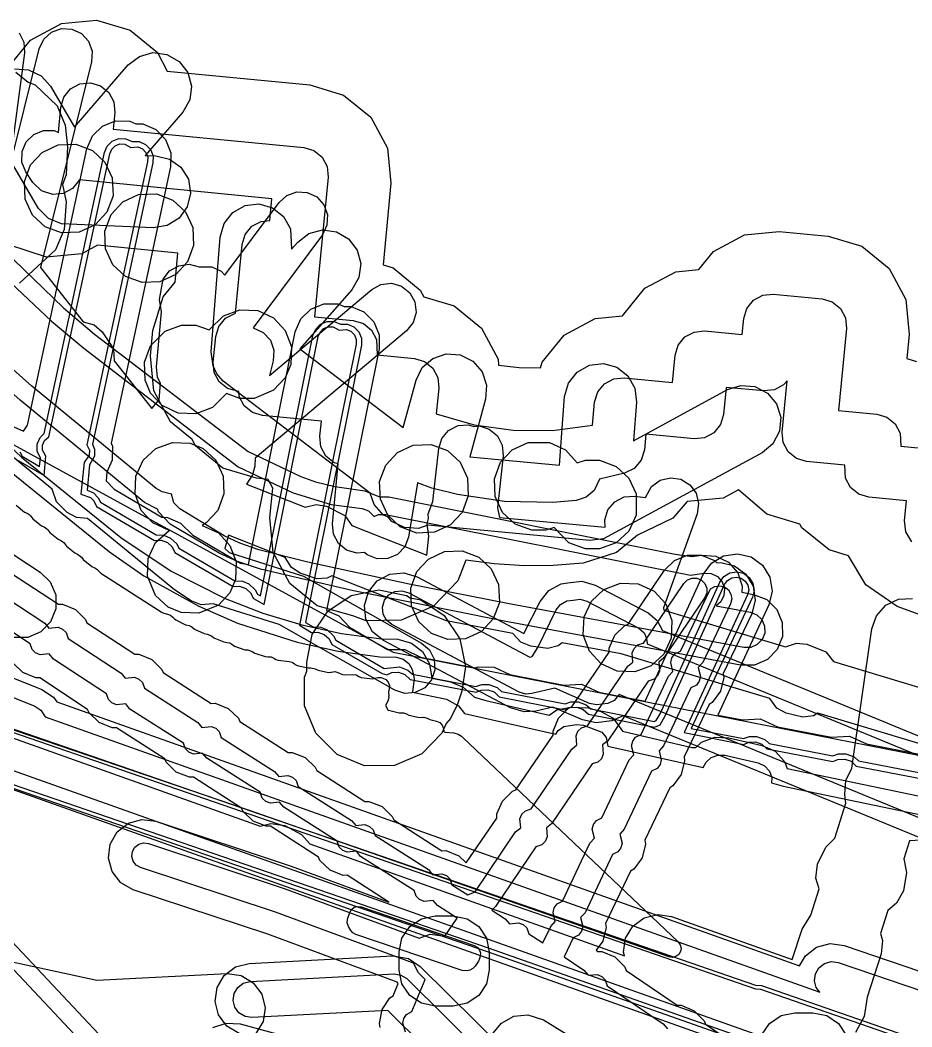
# Model space of a CAD drawing. Header units: metres. Extents: x -2677 to -840, y 169 to 1487.
# Drawn here: x -1694.4 to -1644.9, y 258.2 to 314.1 of the extents above; entities that cross this region are included whole.
import ezdxf

# ---------------------------------------------------------------- set-up
doc = ezdxf.new("R2010")
doc.units = ezdxf.units.M
doc.layers.add('AI_GREENING_EXCLUSIONS', color=1, linetype='Continuous')
doc.layers.add('AI_GREENING_LAWN', color=82, linetype='Continuous')

msp = doc.modelspace()

# ---------------------------------------------------------------- linework, layer by layer
at = {"layer": 'AI_GREENING_EXCLUSIONS'}
for points in [[(-1695.096, 311.46), (-1693.861, 312.97), (-1692.142, 313.893), (-1690.201, 314.087), (-1688.333, 313.524), (-1686.823, 312.288), (-1686.272, 311.26), (-1678.354, 310.493), (-1676.486, 309.93), (-1674.976, 308.695), (-1674.054, 306.975), (-1673.859, 305.034), (-1674.299, 300.498), (-1673.745, 300.331), (-1672.235, 299.096), (-1672.037, 298.726), (-1670.348, 298.217), (-1668.838, 296.982), (-1667.915, 295.263), (-1667.882, 294.931), (-1666.736, 294.801), (-1665.569, 294.777), (-1665.474, 295.09), (-1664.239, 296.6), (-1662.52, 297.523), (-1661.016, 297.673), (-1659.776, 299.198), (-1658.057, 300.12), (-1656.777, 300.248), (-1655.966, 301.24), (-1654.247, 302.162), (-1652.305, 302.357), (-1649.588, 302.093), (-1647.72, 301.53), (-1646.21, 300.295), (-1645.288, 298.576), (-1645.093, 296.634), (-1645.223, 295.298), (-1644.685, 295.136)], [(-1694.494, 313.381), (-1694.236, 312.856), (-1694.198, 312.272), (-1695.068, 305.721), (-1693.383, 312.5), (-1693.133, 313.03), (-1692.7, 313.424), (-1692.15, 313.622), (-1691.565, 313.594), (-1691.035, 313.345), (-1690.642, 312.912), (-1690.444, 312.361), (-1690.471, 311.776), (-1693.314, 300.345), (-1690.935, 297.341), (-1690.325, 297.165), (-1689.879, 296.786), (-1689.252, 295.837), (-1689.214, 295.166), (-1687.124, 292.526), (-1686.719, 293.013), (-1686.646, 293.934), (-1686.817, 294.25), (-1686.876, 294.832), (-1686.588, 297.885), (-1686.707, 298.578), (-1686.503, 299.697), (-1686.147, 300.162), (-1685.641, 300.455), (-1685.06, 300.532), (-1684.506, 300.384), (-1683.809, 300.396), (-1683.279, 300.147), (-1683.072, 299.919), (-1680.073, 303.962), (-1679.639, 304.354), (-1679.088, 304.552), (-1678.504, 304.523), (-1677.975, 304.272), (-1677.582, 303.839), (-1677.385, 303.287), (-1677.413, 302.703), (-1677.664, 302.174), (-1681.5, 297.004), (-1680.943, 296.748), (-1680.552, 296.312), (-1680.358, 295.76), (-1680.391, 295.176), (-1680.603, 294.35), (-1674.927, 299.134), (-1674.414, 299.417), (-1673.833, 299.482), (-1673.27, 299.319), (-1672.813, 298.954), (-1672.531, 298.441), (-1672.466, 297.86), (-1672.628, 297.298), (-1672.993, 296.84), (-1681.387, 289.766), (-1681.411, 289.327), (-1681.546, 288.85), (-1681.875, 288.326), (-1678.621, 287.044), (-1678.005, 287.199), (-1677.429, 287.095), (-1676.411, 286.589), (-1676.04, 286.028), (-1671.868, 284.384), (-1671.751, 285.433), (-1671.859, 286.127), (-1671.767, 286.419), (-1671.797, 286.68), (-1671.536, 287.37), (-1671.21, 290.3), (-1671.033, 290.858), (-1670.657, 291.305), (-1670.137, 291.575), (-1669.554, 291.625), (-1669.262, 291.533), (-1668.957, 291.559), (-1668.4, 291.382), (-1667.952, 291.005), (-1667.682, 290.485), (-1667.632, 289.902), (-1667.954, 287.008), (-1667.842, 286.471), (-1661.967, 285.944), (-1661.998, 286.348), (-1661.815, 286.904), (-1661.434, 287.348), (-1660.912, 287.613), (-1660.328, 287.657), (-1659.73, 287.585), (-1659.392, 288.191), (-1658.922, 288.54), (-1658.354, 288.682), (-1657.775, 288.596), (-1657.273, 288.295), (-1656.925, 287.825), (-1656.783, 287.257), (-1656.869, 286.678), (-1658.737, 281.462), (-1658.707, 281.323), (-1651.958, 279.287), (-1651.356, 279.492), (-1650.774, 279.436), (-1649.717, 279.015), (-1649.302, 278.486), (-1641.206, 276.044)], [(-1694.756, 311.382), (-1693.977, 311.336), (-1693.275, 310.996), (-1692.757, 310.412), (-1691.429, 308.149), (-1688.438, 311.597), (-1687.821, 312.075), (-1687.069, 312.281), (-1686.294, 312.183), (-1685.616, 311.796), (-1685.138, 311.18), (-1684.932, 310.427), (-1685.03, 309.653), (-1685.417, 308.975), (-1687.498, 306.576), (-1686.905, 306.554), (-1686.145, 306.373), (-1685.513, 305.915), (-1685.104, 305.251), (-1684.981, 304.48), (-1685.162, 303.721), (-1685.619, 303.089), (-1686.284, 302.68), (-1687.055, 302.557), (-1692.143, 302.774), (-1692.863, 303.075), (-1693.412, 303.629), (-1696.207, 308.389)], [(-1694.677, 311.207), (-1693.999, 310.637), (-1693.612, 310.495), (-1692.388, 309.336), (-1691.942, 308.261), (-1691.809, 307.044), (-1691.886, 305.499), (-1692.095, 304.958), (-1691.89, 303.993), (-1691.988, 302.471), (-1692.485, 301.333), (-1694.482, 299.479)], [(-1644.949, 285.128), (-1645.276, 285.671), (-1645.349, 286.3), (-1645.243, 287.39), (-1647.339, 287.593), (-1647.899, 287.762), (-1648.352, 288.133), (-1648.629, 288.648), (-1648.673, 289.374), (-1650.8, 289.58), (-1651.361, 289.749), (-1651.814, 290.12), (-1652.09, 290.636), (-1652.149, 291.218), (-1651.872, 294.069), (-1652.066, 293.833), (-1652.581, 293.556), (-1653.164, 293.498), (-1655.25, 293.7), (-1655.396, 292.191), (-1655.565, 291.631), (-1655.936, 291.178), (-1656.451, 290.901), (-1657.034, 290.843), (-1659.712, 291.103), (-1659.796, 290.233), (-1659.974, 289.656), (-1660.365, 289.196), (-1660.906, 288.927), (-1662.294, 288.61), (-1662.575, 287.97), (-1663.023, 287.594), (-1663.582, 287.418), (-1664.87, 287.315), (-1667.552, 287.361), (-1670.171, 287.75), (-1671.588, 288.109), (-1672.391, 288.394), (-1672.885, 285.39), (-1673.098, 284.845), (-1673.504, 284.424), (-1674.041, 284.19), (-1674.626, 284.179), (-1675.171, 284.392), (-1675.319, 284.535), (-1675.759, 284.491), (-1676.319, 284.66), (-1676.772, 285.031), (-1677.049, 285.546), (-1677.107, 286.129), (-1676.786, 289.446), (-1677.017, 289.515), (-1677.47, 289.886), (-1677.747, 290.402), (-1677.805, 290.984), (-1677.706, 291.815), (-1680.989, 292.133), (-1681.55, 292.302), (-1681.55, 292.302), (-1682.003, 292.673), (-1682.279, 293.189), (-1682.307, 293.461), (-1682.937, 293.637), (-1683.39, 294.008), (-1683.667, 294.523), (-1683.725, 295.106), (-1683.588, 296.525), (-1683.419, 297.085), (-1683.048, 297.538), (-1682.492, 297.819), (-1682.123, 301.625), (-1681.954, 302.186), (-1681.583, 302.639), (-1681.068, 302.915), (-1680.591, 302.963), (-1680.474, 304.168), (-1691.15, 305.22), (-1691.53, 304.739), (-1692.045, 304.462), (-1692.63, 304.404), (-1693.262, 304.614), (-1693.741, 305.077), (-1694.124, 305.663), (-1694.342, 306.206), (-1694.335, 306.792), (-1694.105, 307.33), (-1693.687, 307.739), (-1693.144, 307.957), (-1692.559, 307.951), (-1692.313, 307.846), (-1692.176, 309.255), (-1692.007, 309.815), (-1691.637, 310.268), (-1691.121, 310.545), (-1690.539, 310.603), (-1689.978, 310.434), (-1689.525, 310.064), (-1689.248, 309.548), (-1689.19, 308.966), (-1689.28, 308.035), (-1678.692, 307.009), (-1678.131, 306.84), (-1677.678, 306.47), (-1677.401, 305.954), (-1677.343, 305.372), (-1678.094, 297.618), (-1675.95, 297.41), (-1675.39, 297.241), (-1674.937, 296.871), (-1674.66, 296.355), (-1674.629, 295.498), (-1672.553, 295.297), (-1671.993, 295.128), (-1671.54, 294.757), (-1671.263, 294.241), (-1671.205, 293.659), (-1671.344, 292.22), (-1669.236, 291.623), (-1667.079, 291.317), (-1664.901, 291.302), (-1662.679, 291.592), (-1662.554, 292.885), (-1662.385, 293.445), (-1662.014, 293.898), (-1661.498, 294.175), (-1660.916, 294.233), (-1658.237, 293.974), (-1658.091, 295.482), (-1657.922, 296.043), (-1657.552, 296.496), (-1657.036, 296.772), (-1656.454, 296.831), (-1654.367, 296.629), (-1654.281, 297.524), (-1654.112, 298.085), (-1653.741, 298.538), (-1653.225, 298.815), (-1652.643, 298.873), (-1649.925, 298.61), (-1649.365, 298.441), (-1648.912, 298.07), (-1648.635, 297.554), (-1648.577, 296.972), (-1649.018, 292.422), (-1646.891, 292.216), (-1646.33, 292.047), (-1645.877, 291.676), (-1645.601, 291.16), (-1645.556, 290.434), (-1643.461, 290.231)], [(-1694.965, 291.573), (-1694.246, 291.272), (-1694.03, 291.602), (-1690.736, 306.943), (-1690.427, 307.659), (-1689.867, 308.203), (-1689.141, 308.49), (-1688.361, 308.479), (-1688.01, 308.327), (-1687.628, 308.321), (-1686.912, 308.012), (-1686.368, 307.452), (-1686.08, 306.726), (-1686.092, 305.946), (-1689.386, 290.605), (-1689.321, 290.441), (-1689.333, 289.661), (-1689.621, 288.993), (-1689.663, 288.515), (-1689.216, 288.038), (-1686.571, 286.486), (-1686.262, 286.467), (-1685.54, 286.165), (-1684.864, 285.485), (-1682.219, 283.933), (-1681.775, 283.857), (-1679.168, 296.775), (-1678.867, 297.495), (-1678.314, 298.045), (-1677.592, 298.342), (-1676.812, 298.34), (-1676.459, 298.192), (-1676.077, 298.191), (-1675.356, 297.891), (-1674.806, 297.337), (-1674.51, 296.615), (-1674.512, 295.835), (-1677.443, 281.312), (-1676.757, 281.005), (-1676.161, 280.379), (-1674.049, 279.14), (-1673.083, 279.136), (-1672.218, 278.718), (-1669.21, 278.129), (-1669.02, 278.187), (-1668.132, 278.168), (-1667.267, 277.749), (-1664.258, 277.161), (-1663.277, 277.219), (-1662.316, 276.781), (-1659.749, 276.279), (-1656.523, 283.3), (-1656.065, 283.932), (-1655.4, 284.34), (-1654.63, 284.464), (-1653.871, 284.282), (-1653.239, 283.824), (-1652.83, 283.16), (-1652.707, 282.389), (-1652.888, 281.63), (-1655.709, 275.492), (-1654.358, 275.232), (-1653.373, 275.291), (-1652.414, 274.857), (-1649.404, 274.276), (-1648.419, 274.336), (-1647.46, 273.901), (-1644.45, 273.32)], [(-1694.453, 290.118), (-1694.33, 289.873), (-1693.358, 289.309), (-1693.318, 289.767), (-1693.494, 290.163), (-1693.488, 290.553), (-1693.333, 290.911), (-1693.108, 291.129), (-1689.759, 306.733), (-1689.604, 307.091), (-1689.324, 307.363), (-1688.961, 307.507), (-1688.571, 307.501), (-1688.22, 307.349), (-1687.838, 307.343), (-1687.48, 307.189), (-1687.208, 306.909), (-1687.064, 306.546), (-1687.07, 306.156), (-1690.42, 290.552), (-1690.304, 290.261), (-1690.31, 289.871), (-1690.59, 289.391), (-1690.712, 287.998), (-1690.371, 287.835), (-1690.101, 287.565), (-1689.978, 287.32), (-1686.883, 285.506), (-1686.46, 285.486), (-1686.099, 285.335), (-1685.749, 285.012), (-1685.627, 284.767), (-1682.531, 282.953), (-1682.108, 282.933), (-1681.747, 282.782), (-1681.398, 282.459), (-1681.275, 282.214), (-1681.105, 282.12), (-1678.188, 296.577), (-1678.037, 296.937), (-1677.761, 297.212), (-1677.4, 297.36), (-1677.01, 297.359), (-1676.657, 297.212), (-1676.274, 297.211), (-1675.914, 297.061), (-1675.639, 296.784), (-1675.491, 296.423), (-1675.492, 296.033), (-1678.597, 280.649), (-1678.18, 280.4), (-1677.757, 280.38), (-1677.396, 280.229), (-1677.046, 279.906), (-1676.924, 279.661), (-1674.244, 278.095), (-1673.378, 278.176), (-1672.92, 278.005), (-1672.672, 277.783), (-1669.146, 277.093), (-1668.823, 277.207), (-1668.427, 277.207), (-1667.968, 277.036), (-1667.72, 276.814), (-1664.195, 276.124), (-1663.871, 276.239), (-1663.475, 276.239), (-1663.017, 276.068), (-1662.769, 275.846), (-1659.243, 275.156), (-1659.146, 275.196), (-1658.915, 275.581), (-1655.614, 282.882), (-1655.386, 283.198), (-1655.053, 283.403), (-1654.668, 283.464), (-1654.288, 283.374), (-1653.972, 283.145), (-1653.768, 282.812), (-1653.707, 282.427), (-1653.797, 282.047), (-1657.194, 274.76), (-1654.293, 274.196), (-1653.967, 274.311), (-1653.571, 274.311), (-1653.112, 274.14), (-1652.867, 273.921), (-1649.339, 273.24), (-1649.013, 273.355), (-1648.617, 273.355), (-1648.158, 273.185), (-1647.913, 272.965), (-1644.385, 272.284)], [(-1694.551, 289.639), (-1693.1, 288.81), (-1693.008, 289.87), (-1693.199, 290.217), (-1693.195, 290.49), (-1693.086, 290.741), (-1692.84, 290.951), (-1689.465, 306.67), (-1689.357, 306.921), (-1689.161, 307.111), (-1688.907, 307.212), (-1688.634, 307.208), (-1688.294, 307.007), (-1687.901, 307.05), (-1687.65, 306.942), (-1687.46, 306.746), (-1687.359, 306.492), (-1687.363, 306.219), (-1690.738, 290.499), (-1690.599, 290.207), (-1690.604, 289.934), (-1690.88, 289.52), (-1691.066, 287.765), (-1690.539, 287.586), (-1690.35, 287.397), (-1690.199, 287.086), (-1686.976, 285.195), (-1686.617, 285.212), (-1686.267, 285.087), (-1685.998, 284.844), (-1685.847, 284.532), (-1682.625, 282.642), (-1682.265, 282.659), (-1681.915, 282.534), (-1681.646, 282.291), (-1681.496, 281.979), (-1680.894, 281.649), (-1677.893, 296.518), (-1677.788, 296.77), (-1677.595, 296.962), (-1677.342, 297.066), (-1677.069, 297.065), (-1676.726, 296.869), (-1676.334, 296.917), (-1676.082, 296.812), (-1675.889, 296.618), (-1675.785, 296.365), (-1675.786, 296.092), (-1678.933, 280.498), (-1678.273, 280.089), (-1677.914, 280.106), (-1677.563, 279.981), (-1677.295, 279.738), (-1677.144, 279.426), (-1674.352, 277.81), (-1674.089, 277.74), (-1673.812, 277.862), (-1673.438, 277.882), (-1673.087, 277.756), (-1672.802, 277.488), (-1669.137, 276.771), (-1668.86, 276.893), (-1668.486, 276.913), (-1668.136, 276.788), (-1667.85, 276.52), (-1664.186, 275.803), (-1663.909, 275.925), (-1663.535, 275.945), (-1663.185, 275.819), (-1662.899, 275.551), (-1659.235, 274.834), (-1658.923, 274.963), (-1658.642, 275.456), (-1655.342, 282.757), (-1655.182, 282.978), (-1654.949, 283.121), (-1654.679, 283.164), (-1654.414, 283.101), (-1654.192, 282.941), (-1654.049, 282.708), (-1654.006, 282.438), (-1654.07, 282.173), (-1657.582, 274.53), (-1654.283, 273.874), (-1654.004, 273.997), (-1653.63, 274.017), (-1653.28, 273.892), (-1652.996, 273.626), (-1649.33, 272.918), (-1649.051, 273.042), (-1648.676, 273.061), (-1648.326, 272.936), (-1648.042, 272.67), (-1644.376, 271.963)], [(-1695.37, 301.339), (-1692.035, 298.121), (-1690.305, 296.66), (-1681.785, 290.139), (-1678.867, 288.744), (-1678.053, 288.453), (-1676.979, 288.187), (-1675.317, 287.962), (-1674.494, 287.616), (-1673.975, 287.617), (-1658.089, 284.442), (-1657.154, 284.309), (-1656.609, 284.381), (-1655.83, 284.33), (-1655.13, 283.986), (-1654.615, 283.399), (-1654.364, 282.661), (-1654.386, 282.325), (-1653.731, 282.205), (-1653.006, 281.914), (-1652.448, 281.369), (-1652.141, 280.652), (-1652.131, 279.872), (-1652.421, 279.147), (-1652.967, 278.589), (-1653.684, 278.282), (-1654.464, 278.272), (-1667.577, 280.72), (-1675.944, 282.395), (-1681.106, 283.612), (-1682.374, 284.029), (-1683.393, 284.488), (-1686.114, 286.11), (-1686.767, 286.79), (-1686.812, 286.942), (-1687.529, 287.313), (-1694.437, 292.994), (-1696.928, 295.205)], [(-1643.879, 280.846), (-1645.763, 281.533), (-1647.5, 282.732), (-1648.473, 284.35), (-1649.544, 284.673), (-1651.054, 285.908), (-1651.159, 286.103), (-1653.006, 286.66), (-1654.578, 288.011), (-1655.43, 287.554), (-1657.423, 287.364), (-1658.209, 286.439), (-1660.178, 285.5), (-1661.34, 284.525), (-1663.201, 283.939), (-1664.865, 283.811), (-1666.453, 283.798), (-1668.13, 283.899), (-1669.703, 284.101), (-1670.152, 282.956), (-1671.505, 281.551), (-1673.293, 280.77), (-1675.244, 280.734), (-1675.973, 281.02), (-1677.964, 281.571), (-1679.474, 282.806), (-1680.397, 284.525), (-1680.591, 286.466), (-1680.412, 288.109), (-1680.67, 288.59), (-1681.327, 288.65), (-1683.195, 289.213), (-1684.705, 290.448), (-1684.895, 290.804), (-1686.092, 291.783), (-1687.015, 293.502), (-1687.015, 293.502), (-1687.209, 295.443), (-1687.071, 296.862), (-1686.508, 298.73), (-1685.841, 299.546), (-1685.685, 301.157), (-1690.141, 301.588), (-1691.024, 301.114), (-1692.968, 300.92), (-1695.076, 301.62)], [(-1695.273, 299.803), (-1692.699, 297.371), (-1690.914, 295.867), (-1682.341, 289.286), (-1679.284, 287.835), (-1677.184, 287.195), (-1675.466, 286.973), (-1675.099, 286.841), (-1674.791, 286.538), (-1674.558, 286.635), (-1674.168, 286.636), (-1657.226, 283.279), (-1656.478, 283.39), (-1656.088, 283.364), (-1655.738, 283.192), (-1655.481, 282.899), (-1655.355, 282.529), (-1655.38, 282.14), (-1655.553, 281.79), (-1655.805, 281.568), (-1653.914, 281.221), (-1653.552, 281.076), (-1653.273, 280.804), (-1653.119, 280.445), (-1653.114, 280.055), (-1653.259, 279.693), (-1653.532, 279.414), (-1653.891, 279.26), (-1654.281, 279.255), (-1667.387, 281.701), (-1672.846, 282.769), (-1678.47, 283.988), (-1681.197, 284.681), (-1682.247, 285.057), (-1683.108, 285.463), (-1685.576, 286.953), (-1685.902, 287.293), (-1686.038, 287.77), (-1686.55, 287.902), (-1686.894, 288.086), (-1693.793, 293.759), (-1696.398, 296.08)], [(-1699.372, 294.543), (-1694.364, 289.823), (-1688.857, 285.358), (-1686.065, 283.499), (-1683.059, 281.976), (-1680.963, 281.163), (-1678.809, 280.515), (-1676.612, 280.038), (-1674.385, 279.734), (-1673.48, 279.711), (-1672.728, 279.504), (-1672.112, 279.025), (-1671.726, 278.347), (-1671.592, 277.549), (-1670.562, 277.356), (-1669.846, 277.045), (-1669.216, 276.503), (-1668.589, 276.307), (-1665.078, 275.497), (-1664.655, 275.788), (-1663.892, 275.952), (-1662.887, 275.9), (-1662.216, 275.696), (-1661.529, 275.327), (-1661.002, 274.618), (-1657.154, 273.707), (-1656.934, 273.702), (-1656.619, 273.998), (-1655.889, 274.273), (-1655.109, 274.249), (-1653.256, 273.819), (-1652.545, 273.497), (-1652.011, 272.928), (-1651.864, 272.54), (-1642.475, 270.573)], [(-1697.241, 291.847), (-1673.738, 278.999), (-1641.658, 272.711), (-1641.227, 272.746), (-1640.452, 272.655), (-1640.133, 272.477), (-1638.761, 272.223), (-1637.25, 271.813), (-1636.887, 271.834), (-1635.832, 271.392), (-1611.567, 265.129)], [(-1697.241, 291.847), (-1673.738, 278.999), (-1641.658, 272.711), (-1641.227, 272.746), (-1640.452, 272.655), (-1640.133, 272.477), (-1638.761, 272.223), (-1637.25, 271.813), (-1636.887, 271.834), (-1635.832, 271.392), (-1611.567, 265.129)], [(-1641.979, 273.144), (-1650.167, 275.613), (-1650.414, 275.465), (-1650.993, 275.38), (-1651.926, 275.615), (-1652.443, 275.89), (-1652.838, 276.419), (-1661.078, 278.904), (-1664.351, 279.516), (-1664.581, 279.342), (-1665.148, 279.195), (-1666.1, 279.328), (-1666.643, 279.546), (-1667.094, 280.029), (-1670.78, 280.733), (-1677.138, 283.236), (-1677.397, 283.109), (-1677.982, 283.071), (-1678.892, 283.382), (-1679.384, 283.699), (-1679.735, 284.259), (-1682.879, 285.497), (-1683.072, 284.744), (-1682.839, 284.537), (-1678.716, 283.215), (-1672.168, 279.504), (-1671.725, 279.121), (-1671.462, 278.599), (-1671.419, 278.015), (-1671.603, 277.459), (-1671.985, 277.016), (-1672.508, 276.753), (-1673.092, 276.71), (-1673.647, 276.894), (-1680.056, 280.526), (-1683.733, 281.674), (-1684.397, 281.631), (-1684.941, 281.846), (-1685.864, 282.454), (-1690.699, 286.425), (-1691.314, 286.472), (-1691.83, 286.748), (-1692.424, 287.351), (-1692.669, 288.043), (-1696.487, 291.178)], [(-1695.026, 289.063), (-1689.473, 284.564), (-1687.566, 283.24), (-1684.518, 281.543), (-1682.385, 280.615), (-1679.063, 279.545), (-1676.793, 279.052), (-1674.481, 278.739), (-1673.552, 278.714), (-1673.176, 278.61), (-1672.868, 278.371), (-1672.675, 278.032), (-1672.574, 277.529), (-1672.663, 276.784), (-1670.774, 276.379), (-1670.112, 276.013), (-1669.78, 275.597), (-1664.715, 274.438), (-1664.579, 274.649), (-1664.258, 274.87), (-1663.566, 274.981), (-1663.178, 274.943), (-1662.163, 274.555), (-1661.916, 274.253), (-1661.814, 273.773), (-1656.527, 272.594), (-1656.374, 272.882), (-1656.09, 273.149), (-1655.725, 273.287), (-1655.335, 273.275), (-1653.482, 272.845), (-1653.126, 272.684), (-1652.859, 272.399), (-1652.722, 272.034), (-1652.731, 271.748), (-1652.084, 271.561), (-1641.504, 269.349)], [(-1699.899, 287.758), (-1693.323, 283.443), (-1692.767, 282.896), (-1692.462, 282.178), (-1692.456, 281.397), (-1692.748, 280.674), (-1693.295, 280.117), (-1694.014, 279.813), (-1694.794, 279.806)], [(-1694.966, 283.405), (-1692.316, 281.653), (-1692.09, 281.655), (-1691.367, 281.363), (-1690.81, 280.816), (-1690.731, 280.629), (-1688.081, 278.877), (-1687.856, 278.879), (-1687.132, 278.587), (-1686.575, 278.04), (-1686.503, 277.869), (-1683.84, 276.153), (-1683.615, 276.157), (-1682.888, 275.874), (-1682.325, 275.333), (-1682.243, 275.147), (-1679.573, 273.426), (-1679.348, 273.431), (-1678.621, 273.147), (-1678.058, 272.607), (-1677.976, 272.421), (-1675.306, 270.7), (-1675.081, 270.705), (-1674.354, 270.421), (-1673.791, 269.88), (-1673.709, 269.695), (-1671.039, 267.974), (-1670.813, 267.978), (-1670.086, 267.694), (-1669.677, 267.301), (-1667.977, 269.789), (-1667.975, 270.014), (-1667.672, 270.733), (-1667.117, 271.281), (-1666.929, 271.358), (-1664.861, 274.389), (-1664.859, 274.614), (-1664.556, 275.333), (-1664.001, 275.882), (-1663.813, 275.958), (-1661.745, 278.989), (-1661.744, 279.215), (-1661.44, 279.934), (-1660.885, 280.482), (-1660.697, 280.558), (-1658.674, 283.545), (-1658.119, 284.093), (-1657.396, 284.387), (-1656.616, 284.382), (-1655.897, 284.079), (-1655.77, 283.951), (-1655.553, 283.984), (-1654.796, 283.796), (-1654.168, 283.332), (-1653.766, 282.663), (-1653.65, 281.892), (-1653.838, 281.134), (-1655.415, 277.813), (-1655.381, 277.59), (-1655.569, 276.832), (-1656.033, 276.205), (-1656.207, 276.1), (-1657.593, 273.185), (-1657.559, 272.962), (-1657.747, 272.205), (-1658.211, 271.577), (-1658.385, 271.472), (-1659.771, 268.557), (-1659.737, 268.334), (-1659.925, 267.577), (-1660.389, 266.949), (-1660.563, 266.844), (-1661.948, 263.929), (-1661.915, 263.706), (-1662.103, 262.949), (-1662.468, 262.454), (-1662.38, 262.379), (-1662.155, 262.378), (-1661.435, 262.075), (-1660.887, 261.52), (-1660.81, 261.332), (-1657.971, 259.396), (-1657.746, 259.395), (-1657.027, 259.092), (-1656.478, 258.537), (-1656.402, 258.349), (-1653.563, 256.413)], [(-1642.073, 267.693), (-1660.967, 275.47), (-1661.595, 275.18), (-1662.476, 275.069), (-1663.238, 275.235), (-1664.872, 275.946), (-1665.816, 275.721), (-1666.469, 275.675), (-1667.216, 275.899), (-1674.279, 279.64), (-1674.884, 280.133), (-1675.255, 280.82), (-1675.334, 281.596), (-1675.11, 282.344), (-1674.617, 282.949), (-1673.93, 283.319), (-1673.154, 283.399), (-1672.407, 283.175), (-1666.488, 280.039), (-1665.575, 281.805), (-1665.089, 282.415), (-1664.406, 282.793), (-1664.048, 282.845), (-1663.272, 282.93), (-1662.522, 282.713), (-1659.579, 281.179), (-1659.093, 280.76), (-1658.782, 280.194), (-1643.065, 273.723)], [(-1696.012, 282.537), (-1693.074, 280.611), (-1692.84, 280.327), (-1692.333, 280.378), (-1692.08, 280.276), (-1691.885, 280.084), (-1691.777, 279.761), (-1688.839, 277.834), (-1688.605, 277.551), (-1688.098, 277.602), (-1687.845, 277.499), (-1687.65, 277.308), (-1687.543, 276.99), (-1684.586, 275.101), (-1684.349, 274.82), (-1683.842, 274.877), (-1683.588, 274.778), (-1683.391, 274.589), (-1683.28, 274.267), (-1680.319, 272.375), (-1680.081, 272.094), (-1679.575, 272.151), (-1679.321, 272.052), (-1679.124, 271.863), (-1679.012, 271.54), (-1676.052, 269.649), (-1675.814, 269.368), (-1675.308, 269.425), (-1675.054, 269.325), (-1674.856, 269.136), (-1674.745, 268.814), (-1671.784, 266.922), (-1671.547, 266.641), (-1671.041, 266.698), (-1670.786, 266.599), (-1670.589, 266.41), (-1670.478, 266.088), (-1669.592, 265.522), (-1669.192, 265.698), (-1666.945, 269.015), (-1666.658, 269.245), (-1666.702, 269.752), (-1666.596, 270.004), (-1666.401, 270.196), (-1666.076, 270.299), (-1663.83, 273.615), (-1663.543, 273.845), (-1663.586, 274.353), (-1663.48, 274.604), (-1663.286, 274.796), (-1662.96, 274.899), (-1660.714, 278.216), (-1660.427, 278.445), (-1660.47, 278.953), (-1660.364, 279.205), (-1660.17, 279.397), (-1659.845, 279.499), (-1657.598, 282.816), (-1657.404, 283.008), (-1657.151, 283.111), (-1656.878, 283.109), (-1656.626, 283.003), (-1656.434, 282.809), (-1656.331, 282.556), (-1656.333, 282.283), (-1656.439, 282.031), (-1658.714, 278.673), (-1659.001, 278.443), (-1658.957, 277.935), (-1659.063, 277.684), (-1659.258, 277.492), (-1659.583, 277.389), (-1661.829, 274.072), (-1662.116, 273.843), (-1662.073, 273.335), (-1662.179, 273.083), (-1662.373, 272.891), (-1662.699, 272.789), (-1664.945, 269.472), (-1665.232, 269.242), (-1665.189, 268.735), (-1665.295, 268.483), (-1665.489, 268.291), (-1665.814, 268.189), (-1668.061, 264.872), (-1668.267, 264.675), (-1667.517, 264.196), (-1667.28, 263.915), (-1666.774, 263.972), (-1666.519, 263.873), (-1666.322, 263.684), (-1666.211, 263.361), (-1665.423, 262.858), (-1664.992, 263.772), (-1664.744, 264.044), (-1664.866, 264.539), (-1664.8, 264.804), (-1664.638, 265.023), (-1664.332, 265.175), (-1662.814, 268.4), (-1662.566, 268.672), (-1662.688, 269.166), (-1662.622, 269.431), (-1662.46, 269.651), (-1662.154, 269.803), (-1660.637, 273.028), (-1660.389, 273.299), (-1660.51, 273.794), (-1660.444, 274.059), (-1660.282, 274.279), (-1659.977, 274.431), (-1658.459, 277.656), (-1658.211, 277.927), (-1658.332, 278.422), (-1658.266, 278.687), (-1658.104, 278.907), (-1657.799, 279.059), (-1656.119, 282.504), (-1655.885, 282.645), (-1655.615, 282.685), (-1655.349, 282.619), (-1655.13, 282.457), (-1654.989, 282.223), (-1654.948, 281.953), (-1655.014, 281.688), (-1656.553, 278.417), (-1656.801, 278.146), (-1656.68, 277.651), (-1656.746, 277.386), (-1656.908, 277.166), (-1657.213, 277.015), (-1658.731, 273.789), (-1658.979, 273.518), (-1658.858, 273.023), (-1658.924, 272.758), (-1659.086, 272.538), (-1659.391, 272.387), (-1660.909, 269.161), (-1661.157, 268.89), (-1661.036, 268.395), (-1661.101, 268.13), (-1661.264, 267.91), (-1661.569, 267.759), (-1663.087, 264.533), (-1663.335, 264.262), (-1663.213, 263.767), (-1663.279, 263.502), (-1663.442, 263.283), (-1663.747, 263.131), (-1664.24, 262.083), (-1663.153, 261.348), (-1662.923, 261.061), (-1662.416, 261.104), (-1662.164, 260.998), (-1661.972, 260.804), (-1661.869, 260.479), (-1658.745, 258.364), (-1658.515, 258.078)], [(-1641.721, 268.629), (-1661.186, 276.642), (-1661.474, 276.316), (-1661.829, 276.152), (-1662.458, 276.069), (-1662.839, 276.152), (-1664.768, 276.998), (-1666.048, 276.693), (-1666.374, 276.671), (-1666.748, 276.782), (-1673.811, 280.524), (-1674.113, 280.77), (-1674.299, 281.114), (-1674.338, 281.502), (-1674.226, 281.876), (-1673.98, 282.178), (-1673.637, 282.364), (-1673.248, 282.403), (-1672.875, 282.291), (-1666.145, 278.726), (-1666.026, 278.755), (-1665.709, 279.26), (-1664.687, 281.346), (-1664.444, 281.651), (-1664.102, 281.84), (-1663.746, 281.891), (-1663.358, 281.934), (-1662.983, 281.825), (-1660.102, 280.326), (-1659.815, 280.061), (-1659.671, 279.775), (-1659.636, 279.464), (-1642.63, 272.463)], [(-1645.722, 254.976), (-1722.4, 282.205)], [(-1706.501, 278.38), (-1681.12, 269.341), (-1680.518, 269.493), (-1679.745, 269.38), (-1678.818, 268.872), (-1678.356, 268.357), (-1660.903, 262.141), (-1660.952, 262.338), (-1660.838, 263.11), (-1660.436, 263.779), (-1659.81, 264.244), (-1659.053, 264.433), (-1658.281, 264.318), (-1651.596, 261.925), (-1651.046, 263.626), (-1650.557, 264.393), (-1650.098, 265.86), (-1650.273, 266.456), (-1650.19, 267.232), (-1649.719, 268.178), (-1649.222, 268.661), (-1648.613, 270.607), (-1648.676, 271.1), (-1648.623, 271.878), (-1648.289, 272.552), (-1647.179, 280.285), (-1646.919, 281.021), (-1646.398, 281.602), (-1645.694, 281.939), (-1644.915, 281.98)], [(-1673.051, 257.903), (-1673.197, 258.391), (-1673.144, 258.659), (-1672.993, 258.886), (-1672.696, 259.053), (-1671.967, 260.823), (-1672.331, 261.191), (-1672.616, 261.738), (-1680.261, 264.563), (-1687.757, 267.044), (-1687.994, 267.179), (-1688.162, 267.395), (-1688.235, 267.658), (-1688.201, 267.929), (-1688.067, 268.166), (-1687.851, 268.334), (-1687.588, 268.407), (-1687.317, 268.373), (-1679.787, 265.88), (-1672.301, 263.114), (-1671.687, 263.341), (-1670.864, 263.229), (-1670.182, 264.237), (-1671.274, 264.935), (-1671.511, 265.216), (-1672.018, 265.159), (-1672.272, 265.258), (-1672.469, 265.447), (-1672.58, 265.769), (-1675.541, 267.661), (-1675.779, 267.942), (-1676.285, 267.885), (-1676.539, 267.984), (-1676.736, 268.173), (-1676.847, 268.496), (-1679.808, 270.388), (-1680.046, 270.668), (-1680.552, 270.611), (-1680.806, 270.711), (-1681.003, 270.9), (-1681.115, 271.222), (-1684.076, 273.114), (-1684.313, 273.395), (-1684.819, 273.338), (-1685.074, 273.437), (-1685.271, 273.626), (-1685.382, 273.948), (-1688.343, 275.84), (-1688.582, 276.125), (-1689.093, 276.074), (-1689.346, 276.176), (-1689.541, 276.367), (-1689.648, 276.691), (-1692.587, 278.617), (-1692.821, 278.901), (-1693.328, 278.85), (-1693.581, 278.952), (-1693.776, 279.144), (-1693.883, 279.467), (-1696.822, 281.394)], [(-1647.012, 254.373), (-1721.339, 280.767)], [(-1700.656, 279.906), (-1693.243, 276.92), (-1692.59, 276.493), (-1692.412, 276.232), (-1651.181, 261.584), (-1650.861, 262.138), (-1650.242, 262.612), (-1649.488, 262.813), (-1648.714, 262.711), (-1641.156, 260.137)], [(-1701.03, 278.979), (-1693.617, 275.992), (-1693.29, 275.779), (-1693.059, 275.401), (-1650.065, 260.127), (-1650.256, 260.376), (-1650.357, 260.753), (-1650.306, 261.14), (-1650.11, 261.478), (-1649.8, 261.715), (-1649.423, 261.815), (-1649.037, 261.764), (-1641.478, 259.19), (-1640.997, 258.838), (-1640.803, 258.308), (-1640.854, 257.921)], [(-1706.669, 278.618), (-1653.634, 260.299), (-1653.359, 260.294), (-1632.106, 252.914)], [(-1706.588, 278.802), (-1653.619, 260.506), (-1653.293, 260.482), (-1632.041, 253.104)], [(-1674.453, 258.167), (-1674.497, 258.388), (-1674.346, 259.154), (-1673.914, 259.804), (-1673.746, 259.917), (-1673.464, 260.602), (-1673.511, 260.683), (-1680.691, 263.336), (-1688.165, 265.81), (-1688.844, 266.195), (-1689.324, 266.811), (-1689.532, 267.563), (-1689.436, 268.337), (-1689.05, 269.016), (-1688.435, 269.496), (-1687.683, 269.704), (-1686.908, 269.608), (-1679.401, 267.122), (-1673.978, 265.119), (-1676.287, 266.61), (-1676.512, 266.605), (-1677.239, 266.889), (-1677.802, 267.429), (-1677.884, 267.615), (-1680.554, 269.336), (-1680.779, 269.331), (-1681.506, 269.615), (-1682.069, 270.156), (-1682.151, 270.341), (-1684.821, 272.062), (-1685.047, 272.058), (-1685.773, 272.342), (-1686.336, 272.882), (-1686.418, 273.068), (-1689.099, 274.798), (-1689.335, 274.796), (-1690.059, 275.089), (-1690.616, 275.636), (-1690.695, 275.822), (-1693.345, 277.575), (-1693.57, 277.573), (-1694.294, 277.865), (-1694.85, 278.412)], [(-1680.517, 240.438), (-1707, 268.643), (-1707.251, 268.692), (-1707.9, 269.125), (-1708.471, 269.693), (-1708.905, 270.341), (-1709.059, 271.106), (-1708.908, 271.872), (-1708.475, 272.521), (-1707.339, 273.662), (-1706.69, 274.096), (-1705.925, 274.25), (-1705.16, 274.099), (-1704.51, 273.666), (-1703.94, 273.098), (-1703.505, 272.45), (-1703.411, 271.979), (-1677.618, 244.51)], [(-1649.724, 255.74), (-1668.509, 262.366), (-1700.803, 273.485)], [(-1649.659, 255.929), (-1668.444, 262.555), (-1700.738, 273.674)], [(-1679.155, 240.449), (-1706.474, 269.544), (-1706.87, 269.617), (-1707.194, 269.833), (-1707.765, 270.401), (-1707.982, 270.725), (-1708.059, 271.108), (-1707.983, 271.491), (-1707.767, 271.815), (-1706.63, 272.956), (-1706.306, 273.173), (-1705.924, 273.25), (-1705.541, 273.174), (-1705.216, 272.958), (-1704.646, 272.39), (-1704.429, 272.065), (-1704.378, 271.549), (-1677.635, 243.067)], [(-1603.251, 271.008), (-1622.816, 269.841), (-1623.477, 269.439), (-1624.49, 269.241), (-1625.263, 269.347), (-1625.803, 269.663), (-1645.076, 268.515), (-1645.388, 267.518), (-1645.246, 266.757), (-1645.42, 265.74), (-1645.794, 265.055), (-1646.282, 264.662), (-1646.683, 263.377), (-1646.575, 262.995), (-1646.655, 262.254), (-1647.433, 259.851), (-1647.604, 258.76), (-1648.071, 257.88)], [(-1698.231, 262.521), (-1690.189, 260.791), (-1682.942, 261.156), (-1682.17, 261.042), (-1681.5, 260.642), (-1681.035, 260.015), (-1680.844, 259.259), (-1680.958, 258.487), (-1681.358, 257.817)], [(-1682.292, 257.83), (-1682.963, 258.229), (-1683.43, 258.855), (-1683.621, 259.611), (-1683.509, 260.383), (-1683.11, 261.054), (-1682.484, 261.521), (-1681.728, 261.712), (-1673.747, 262.128), (-1672.886, 261.981), (-1672.235, 261.551), (-1666.048, 255.418)], [(-1667.929, 253.058), (-1674.033, 259.109), (-1681.572, 258.716), (-1681.958, 258.773), (-1682.294, 258.972), (-1682.527, 259.285), (-1682.623, 259.663), (-1682.567, 260.049), (-1682.367, 260.385), (-1682.054, 260.618), (-1681.676, 260.714), (-1673.647, 261.13), (-1673.309, 261.073), (-1672.974, 260.873), (-1666.521, 254.479)], [(-1668.217, 257.799), (-1667.73, 258.408), (-1667.046, 258.784), (-1666.27, 258.87), (-1665.394, 258.58), (-1658.948, 254.612)], [(-1683.751, 258.159), (-1683.011, 258.408), (-1682.232, 258.354), (-1675.179, 256.436)]]:
    msp.add_lwpolyline(points, dxfattribs=at)
for points in [[(-1689.324, 305.324), (-1689.285, 304.338), (-1689.626, 303.421), (-1690.274, 302.722), (-1691.155, 302.313), (-1692.141, 302.274), (-1693.058, 302.615), (-1693.757, 303.262), (-1694.166, 304.144), (-1694.206, 305.13), (-1693.864, 306.047), (-1693.217, 306.746), (-1692.336, 307.155), (-1691.349, 307.194), (-1690.432, 306.853), (-1689.733, 306.206), (-1689.324, 305.324)], [(-1684.814, 301.583), (-1685.156, 300.666), (-1685.803, 299.967), (-1686.684, 299.557), (-1687.671, 299.518), (-1688.588, 299.859), (-1689.287, 300.507), (-1689.696, 301.388), (-1689.735, 302.374), (-1689.394, 303.291), (-1688.746, 303.99), (-1687.865, 304.4), (-1686.879, 304.439), (-1685.962, 304.097), (-1685.263, 303.45), (-1684.854, 302.569), (-1684.814, 301.583)], [(-1674.008, 286.486), (-1674.266, 286.61), (-1674.785, 287.193), (-1675.005, 287.826), (-1683.166, 294.049), (-1683.519, 294.457), (-1683.733, 294.893), (-1683.84, 295.666), (-1683.336, 302.044), (-1683.124, 302.795), (-1682.64, 303.408), (-1681.959, 303.789), (-1681.184, 303.88), (-1680.433, 303.668), (-1679.821, 303.185), (-1679.44, 302.504), (-1679.376, 301.374), (-1679.032, 301.765), (-1678.412, 302.238), (-1677.658, 302.439), (-1676.884, 302.335), (-1676.209, 301.943), (-1675.736, 301.323), (-1675.536, 300.569), (-1675.639, 299.795), (-1676.031, 299.12), (-1678.923, 295.839), (-1673.181, 291.464), (-1672.467, 294.095), (-1672.12, 294.794), (-1671.532, 295.307), (-1670.792, 295.556), (-1670.014, 295.502), (-1669.315, 295.155), (-1668.802, 294.567), (-1668.553, 293.827), (-1668.607, 293.049), (-1669.476, 289.841), (-1664.513, 289.375), (-1664.219, 293.182), (-1664.008, 293.934), (-1663.526, 294.547), (-1662.846, 294.93), (-1662.071, 295.022), (-1661.319, 294.812), (-1660.706, 294.33), (-1660.324, 293.649), (-1660.231, 292.874), (-1660.397, 290.721), (-1655.178, 293.577), (-1654.434, 293.811), (-1653.656, 293.743), (-1652.965, 293.382), (-1652.464, 292.783), (-1652.23, 292.039), (-1652.298, 291.261), (-1652.659, 290.57), (-1653.258, 290.069), (-1662.071, 285.291), (-1662.829, 285.2), (-1671.819, 286.044), (-1672.324, 285.869), (-1673.103, 285.916), (-1673.805, 286.257), (-1674.008, 286.486)], [(-1679.725, 296.862), (-1679.384, 295.945), (-1679.423, 294.959), (-1679.725, 294.236), (-1680.372, 293.537), (-1681.448, 293.089), (-1682.24, 293.089), (-1682.98, 293.356), (-1683.768, 292.576), (-1684.685, 292.235), (-1685.671, 292.274), (-1686.553, 292.683), (-1687.2, 293.382), (-1687.502, 294.105), (-1687.541, 295.091), (-1687.2, 296.008), (-1686.394, 296.814), (-1685.477, 297.155), (-1684.685, 297.155), (-1683.945, 296.888), (-1683.157, 297.668), (-1682.24, 298.009), (-1681.254, 297.97), (-1680.372, 297.561), (-1679.725, 296.862)], [(-1686.909, 290.299), (-1685.992, 290.64), (-1685.006, 290.601), (-1684.283, 290.299), (-1683.584, 289.652), (-1683.175, 288.77), (-1683.136, 287.784), (-1683.477, 286.867), (-1684.124, 286.168), (-1684.339, 286.038), (-1683.44, 285.625), (-1682.793, 284.926), (-1682.452, 284.009), (-1682.491, 283.023), (-1682.793, 282.3), (-1683.44, 281.601), (-1684.516, 281.153), (-1685.502, 281.192), (-1686.225, 281.494), (-1686.924, 282.141), (-1687.372, 283.217), (-1687.333, 284.203), (-1686.924, 285.085), (-1686.169, 285.755), (-1687.068, 286.168), (-1687.715, 286.867), (-1688.056, 287.784), (-1688.017, 288.77), (-1687.608, 289.652), (-1686.909, 290.299)], [(-1669.568, 287.676), (-1669.909, 286.759), (-1670.556, 286.06), (-1671.438, 285.651), (-1672.424, 285.612), (-1673.341, 285.953), (-1674.04, 286.6), (-1674.449, 287.482), (-1674.488, 288.468), (-1674.147, 289.385), (-1673.5, 290.084), (-1672.618, 290.493), (-1671.632, 290.532), (-1670.715, 290.191), (-1670.016, 289.544), (-1669.607, 288.662), (-1669.568, 287.676)], [(-1666.243, 290.645), (-1665.063, 290.645), (-1664.181, 290.236), (-1663.522, 289.508), (-1663.071, 289.654), (-1662.279, 289.654), (-1661.362, 289.313), (-1660.663, 288.666), (-1660.254, 287.784), (-1660.254, 286.604), (-1660.663, 285.722), (-1661.362, 285.075), (-1662.279, 284.734), (-1663.071, 284.734), (-1663.988, 285.075), (-1664.806, 285.91), (-1665.257, 285.764), (-1666.049, 285.764), (-1666.966, 286.105), (-1667.665, 286.752), (-1668.074, 287.634), (-1668.113, 288.62), (-1667.772, 289.537), (-1667.125, 290.236), (-1666.243, 290.645)], [(-1667.844, 281.76), (-1668.185, 280.843), (-1668.832, 280.144), (-1669.714, 279.735), (-1670.7, 279.696), (-1671.617, 280.037), (-1672.316, 280.684), (-1672.725, 281.566), (-1672.764, 282.552), (-1672.423, 283.469), (-1671.776, 284.168), (-1670.894, 284.577), (-1669.908, 284.616), (-1668.991, 284.275), (-1668.292, 283.628), (-1667.883, 282.746), (-1667.844, 281.76)], [(-1658.302, 279.774), (-1658.711, 278.892), (-1659.41, 278.245), (-1660.327, 277.904), (-1661.313, 277.943), (-1662.195, 278.352), (-1662.842, 279.051), (-1663.183, 279.968), (-1663.144, 280.954), (-1662.735, 281.836), (-1662.036, 282.483), (-1661.119, 282.824), (-1660.133, 282.785), (-1659.251, 282.376), (-1658.604, 281.677), (-1658.263, 280.76), (-1658.302, 279.774)], [(-1672.799, 282.012), (-1672.196, 281.893), (-1670.899, 281.025), (-1670.031, 279.728), (-1669.727, 278.197), (-1669.934, 276.826), (-1670.16, 276.101), (-1670.553, 275.311), (-1670.802, 275.044), (-1671.031, 274.495), (-1672.154, 273.351), (-1673.663, 272.704), (-1675.324, 272.688), (-1676.846, 273.308), (-1678.033, 274.495), (-1678.653, 276.017), (-1678.653, 277.601), (-1678.529, 277.937), (-1678.529, 278.45), (-1678.225, 279.981), (-1677.357, 281.278), (-1676.06, 282.146), (-1674.529, 282.45), (-1672.998, 282.146), (-1672.799, 282.012)], [(-1668.552, 260.585), (-1668.986, 259.936), (-1669.635, 259.502), (-1670.4, 259.35), (-1671.4, 259.35), (-1672.165, 259.502), (-1672.814, 259.936), (-1673.248, 260.585), (-1673.4, 261.35), (-1673.4, 262.35), (-1673.248, 263.115), (-1672.814, 263.764), (-1672.165, 264.198), (-1671.4, 264.35), (-1670.4, 264.35), (-1669.635, 264.198), (-1668.986, 263.764), (-1668.552, 263.115), (-1668.4, 262.35), (-1668.4, 261.35), (-1668.552, 260.585)], [(-1649.026, 254.556), (-1649.674, 254.122), (-1650.44, 253.97), (-1651.44, 253.97), (-1652.205, 254.122), (-1652.854, 254.556), (-1653.288, 255.204), (-1653.44, 255.97), (-1653.44, 256.97), (-1653.288, 257.735), (-1652.854, 258.384), (-1652.205, 258.818), (-1651.44, 258.97), (-1650.44, 258.97), (-1649.674, 258.818), (-1649.026, 258.384), (-1648.592, 257.735), (-1648.44, 256.97), (-1648.44, 255.97), (-1648.592, 255.204), (-1649.026, 254.556)]]:
    msp.add_lwpolyline(points, close=True, dxfattribs=at)
at = {"layer": 'AI_GREENING_LAWN'}
msp.add_lwpolyline([(-1694.662, 287.152), (-1694.195, 286.775), (-1694.043, 286.709), (-1693.886, 286.602), (-1693.844, 286.538), (-1693.838, 286.542), (-1693.729, 286.396), (-1693.262, 286.019), (-1693.11, 285.953), (-1692.953, 285.846), (-1692.911, 285.782), (-1692.905, 285.786), (-1692.796, 285.64), (-1692.329, 285.263), (-1692.177, 285.197), (-1692.02, 285.089), (-1691.978, 285.026), (-1691.972, 285.029), (-1691.863, 284.883), (-1691.396, 284.506), (-1691.249, 284.443), (-1691.04, 284.274), (-1690.947, 284.143), (-1690.464, 283.752), (-1690.289, 283.677), (-1690.137, 283.576), (-1690.104, 283.531), (-1690.102, 283.533), (-1689.965, 283.376), (-1686.559, 281.191), (-1686.472, 281.156), (-1686.253, 281.115), (-1686.093, 281.055), (-1685.962, 280.944), (-1685.882, 280.848), (-1685.801, 280.784), (-1685.266, 280.521), (-1685.232, 280.51), (-1685.226, 280.51), (-1685.062, 280.48), (-1684.917, 280.398), (-1684.772, 280.28), (-1684.222, 280.03), (-1684.057, 280.005), (-1683.821, 279.903), (-1683.684, 279.794), (-1683.14, 279.568), (-1682.961, 279.541), (-1682.961, 279.537), (-1682.808, 279.515), (-1682.699, 279.437), (-1682.694, 279.444), (-1682.539, 279.337), (-1681.972, 279.131), (-1681.802, 279.119), (-1681.559, 279.035), (-1681.416, 278.939), (-1680.842, 278.752), (-1680.684, 278.743), (-1680.513, 278.741), (-1680.322, 278.652), (-1680.251, 278.598), (-1680.128, 278.549), (-1679.502, 278.482), (-1679.35, 278.441), (-1679.218, 278.354), (-1679.175, 278.315), (-1679.066, 278.257), (-1678.478, 278.119), (-1678.312, 278.127), (-1678.061, 278.073), (-1677.904, 277.993), (-1677.318, 277.876), (-1677.195, 277.883), (-1677.163, 277.894), (-1676.982, 277.917), (-1676.804, 277.874), (-1676.545, 277.757), (-1676.431, 277.736), (-1675.975, 277.758), (-1675.798, 277.735), (-1675.639, 277.651), (-1675.637, 277.649), (-1675.513, 277.597), (-1674.89, 277.525), (-1674.756, 277.548), (-1674.754, 277.549), (-1674.585, 277.595), (-1674.41, 277.581), (-1674.314, 277.555), (-1674.142, 277.472), (-1674.015, 277.332), (-1673.949, 277.153), (-1673.954, 276.963), (-1673.996, 276.777), (-1673.985, 276.578), (-1673.988, 276.578), (-1673.976, 276.471), (-1674.037, 276.274), (-1674.129, 276.111), (-1674.143, 276.062), (-1674.136, 276.011), (-1674.074, 275.853), (-1674.043, 275.808), (-1673.996, 275.783), (-1673.404, 275.624), (-1673.368, 275.62), (-1673.329, 275.627), (-1673.163, 275.629), (-1673.006, 275.577), (-1672.871, 275.506), (-1672.284, 275.377), (-1672.102, 275.383), (-1672.102, 275.377), (-1672.026, 275.383), (-1671.845, 275.329), (-1671.696, 275.251), (-1671.338, 275.175), (-1671.151, 275.094), (-1671.013, 274.944), (-1670.946, 274.753), (-1670.925, 274.601), (-1670.914, 274.565), (-1670.877, 274.556), (-1670.364, 274.524), (-1670.126, 274.446), (-1669.938, 274.326), (-1669.862, 274.267), (-1657.913, 262.91), (-1657.801, 262.752), (-1657.758, 262.564), (-1657.788, 262.374), (-1657.889, 262.209), (-1658.044, 262.095), (-1658.231, 262.048), (-1658.422, 262.075), (-1681.774, 270.219), (-1705.167, 278.203)], dxfattribs=at)
msp.add_lwpolyline([(-1676.052, 264.711), (-1675.897, 264.832), (-1675.707, 264.884), (-1675.512, 264.858), (-1669.233, 262.718), (-1669.072, 262.627), (-1668.955, 262.484), (-1668.898, 262.308), (-1668.909, 262.124), (-1668.943, 261.989), (-1669.007, 261.84), (-1669.185, 261.563), (-1669.316, 261.425), (-1669.489, 261.347), (-1669.627, 261.313), (-1669.903, 261.326), (-1675.816, 263.322), (-1675.97, 263.406), (-1676.085, 263.538), (-1676.22, 263.762), (-1676.288, 263.963), (-1676.267, 264.174), (-1676.149, 264.539), (-1676.052, 264.711)], close=True, dxfattribs=at)

doc.saveas('drawing.dxf')
